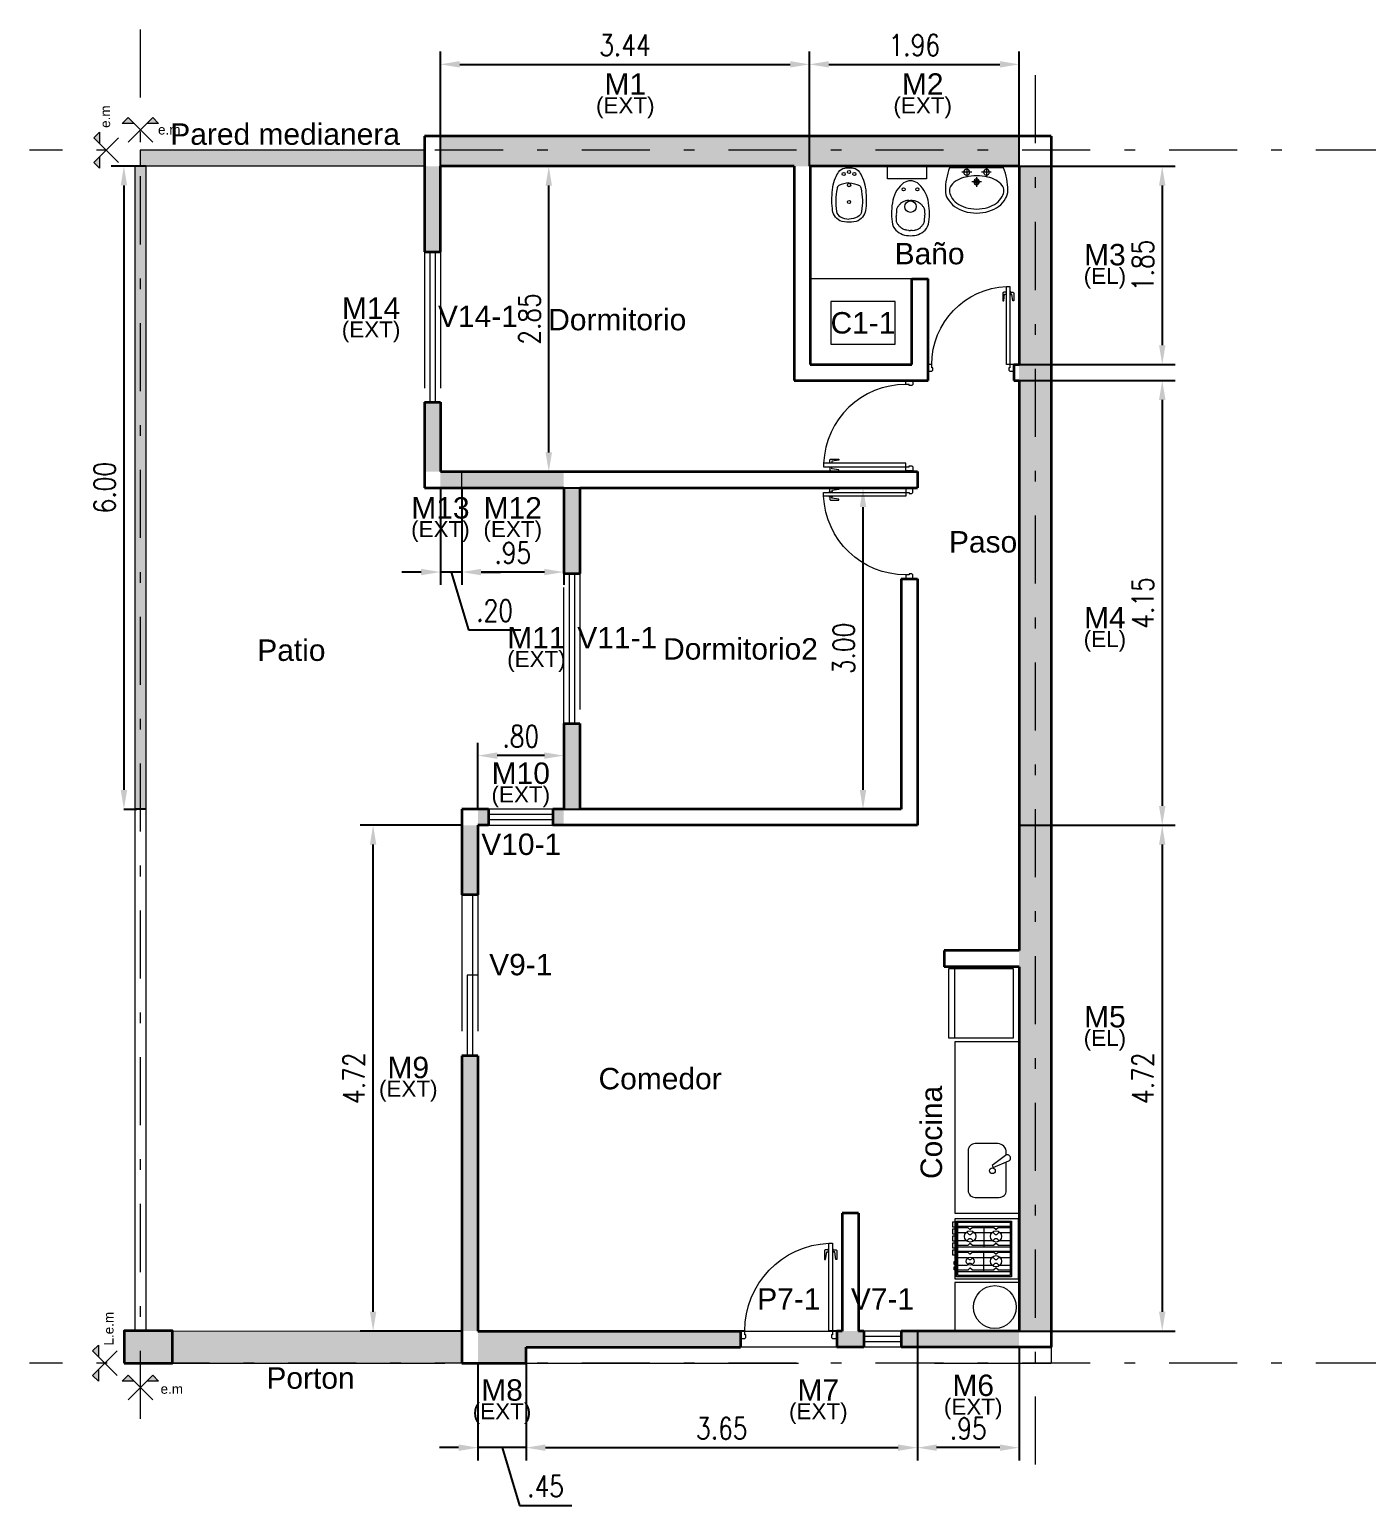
# Model space of a CAD drawing. Header units: millimetres. Extents: x 2761 to 3221, y 1635 to 1962.
# Drawn here: x 2890.66 to 2903.14, y 1858.45 to 1872.22 of the extents above; entities that cross this region are included whole.
import ezdxf
from ezdxf.enums import TextEntityAlignment as Align

# ---------------------------------------------------------------- set-up
doc = ezdxf.new("R2010")
doc.units = ezdxf.units.MM
for name, pattern in [('ACAD_ISO10W100', [18, 12, -3, 0, -3]), ('DASHDOT', [25.4, 12.7, -6.35, 0, -6.35]), ('DASHED', [19.05, 12.7, -6.35]), ('DASHED2', [9.525, 6.35, -3.175])]:
    doc.linetypes.add(name, pattern=pattern)
doc.layers.get('Defpoints').update_dxf_attribs({"lineweight": 5})
for name, color, linetype, lineweight in [('Aberturas', 239, 'Continuous', 18), ('Artefacctos', 249, 'Continuous', 20), ('Detalles', 3, 'Continuous', 15), ('Ejes', 3, 'DASHDOT', 13), ('Muros', 6, 'Continuous', 50), ('Muros de la envolvente térmica', 5, 'Continuous', 15), ('Proyecciones', 249, 'DASHED', 0), ('Textos', 3, 'Continuous', 9)]:
    doc.layers.add(name, color=color, linetype=linetype, lineweight=lineweight)
doc.layers.add('Espacios No Habitables', color=7, linetype='Continuous', lineweight=15, true_color=0xb4a7d6)
doc.layers.add('No View', color=70, linetype='Continuous', plot=False)
doc.styles.add('cotas', font='romans.shx', dxfattribs={"width": 0.8})
doc.styles.add('ROMANS', font='romans', dxfattribs={"width": 0.8})
doc.styles.get("Standard").update_dxf_attribs({"font": 'arial.ttf'})
doc.dimstyles.new('Esc 1-100', dxfattribs={"dimtxt": 0.2, "dimasz": 0.18, "dimexe": 0.12, "dimexo": 0, "dimgap": 0.08, "dimtad": 1, "dimzin": 4, "dimdsep": 46, "dimtxsty": 'cotas', "dimcen": 2.5, "dimclrd": 7, "dimclre": 7, "dimclrt": 256, "dimaunit": 1, "dimadec": 3, "dimazin": 0, "dimtfac": 1, "dimtmove": 1, "dimatfit": 3, "dimfxl": 0.12, "dimarcsym": 0})

# ---------------------------------------------------------------- blocks, each defined once
blk = doc.blocks.new('Bidet')
at = {"color": 0, "linetype": 'ByBlock'}
blk.add_lwpolyline([(0.097, 0.628, -0.262722), (0.176, 0.5, -0.061431), (0.171, 0.274, -0.073837), (0.143, 0.178, -0.02136), (0.11, 0.116, -0.217458), (0.046, 0.075, -0.067695), (0, 0.071, -0.067639), (-0.045, 0.075, -0.190009), (-0.109, 0.116, -0.02136), (-0.143, 0.178, -0.069685), (-0.171, 0.274, -0.061431), (-0.176, 0.5, -0.262722), (-0.097, 0.628, -0.09682), (0, 0.645, -0.096471), (0.097, 0.628)], format="xyb", close=True, dxfattribs=at)
for points in [[(-0.127, 0.29, -0.084724), (-0.132, 0.53, -0.252864), (-0.091, 0.589, -0.103412), (0, 0.612, -0.103412)], [(0.127, 0.29, 0.084724), (0.132, 0.53, 0.252864), (0.091, 0.589, 0.103412), (0.001, 0.612, 0.103412)], [(0, 0.231, -0.087783), (-0.109, 0.258, -0.148188), (-0.127, 0.29, -0.09678)], [(0.001, 0.231, 0.087783), (0.109, 0.258, 0.148188), (0.127, 0.29, 0.09678)]]:
    blk.add_lwpolyline(points, format="xyb", dxfattribs=at)
for centre, radius in [((0, 0.431), 0.0166), ((0, 0.253), 0.0171), ((-0.056, 0.137), 0.0166), ((0, 0.116), 0.0166), ((0.056, 0.137), 0.0166)]:
    blk.add_circle(centre, radius, dxfattribs=at)
blk = doc.blocks.new('Inodoro')
at = {"color": 0, "linetype": 'ByBlock'}
blk.add_lwpolyline([(0, 0.585, 0.193023), (-0.137, 0.535, 0.145572), (-0.172, 0.456, 0.077711), (-0.165, 0.255, 0.087544), (-0.125, 0.161, 0.055228), (-0.065, 0.091, 0.090627), (0, 0.072, 0.091051), (0.065, 0.091, 0.055228), (0.126, 0.161, 0.087544), (0.165, 0.255, 0.077711), (0.172, 0.456, 0.145572), (0.137, 0.535, 0.193023), (0, 0.585, 61.25604)], format="xyb", close=True, dxfattribs=at)
for points in [[(-0.015, 0.536), (-0.033, 0.535, 0.028747), (-0.061, 0.527, 0.052421), (-0.075, 0.521, 0.050041), (-0.092, 0.508, 0.040538), (-0.109, 0.49, 0.036304), (-0.125, 0.468, 0.08346), (-0.129, 0.457, 0.024812), (-0.13, 0.446, 0.009631), (-0.132, 0.42, 0.014344), (-0.133, 0.411, 0.009208), (-0.132, 0.396)], [(0.015, 0.536), (0.033, 0.535, -0.028747), (0.061, 0.527, -0.052421), (0.075, 0.521, -0.050041), (0.092, 0.508, -0.040538), (0.109, 0.49, -0.036304), (0.124, 0.468, -0.08346), (0.129, 0.457, -0.024812), (0.13, 0.446, -0.009631), (0.132, 0.42, -0.014344), (0.132, 0.411, -0.009208), (0.132, 0.396)], [(-0.015, 0.256), (-0.033, 0.258, -0.028747), (-0.061, 0.265, -0.052421), (-0.075, 0.272, -0.050041), (-0.092, 0.284, -0.040538), (-0.109, 0.303, -0.036304), (-0.125, 0.325, -0.08346), (-0.129, 0.336, -0.024812), (-0.13, 0.346, -0.009631), (-0.132, 0.373, -0.014344), (-0.133, 0.382, -0.009208), (-0.132, 0.396)], [(0.015, 0.256), (0.033, 0.258, 0.028747), (0.061, 0.265, 0.052421), (0.075, 0.272, 0.050041), (0.092, 0.284, 0.040538), (0.109, 0.303, 0.036304), (0.124, 0.325, 0.08346), (0.129, 0.336, 0.024812), (0.13, 0.346, 0.009631), (0.132, 0.373, 0.014344), (0.132, 0.382, 0.009208), (0.132, 0.396)]]:
    blk.add_lwpolyline(points, format="xyb", dxfattribs=at)
for points in [[(-0.015, 0.536), (0, 0.536)], [(0.015, 0.536), (0, 0.536)], [(-0.015, 0.256), (0, 0.256)], [(0.015, 0.256), (0, 0.256)]]:
    blk.add_lwpolyline(points, dxfattribs=at)
for centre, radius in [((0, 0.314), 0.0535), ((-0.064, 0.152), 0.0141), ((0.064, 0.152), 0.0141)]:
    blk.add_circle(centre, radius, dxfattribs=at)
at = {"color": 0, "linetype": 'ByBlock', "style": 'ROMANS', "flags": 1}
blk.add_attdef('NOMENCLATURA', text='', height=0.08, dxfattribs=at).set_placement((0.017, 0.438), align=Align.MIDDLE)
blk = doc.blocks.new('Lav1')
at = {"color": 0, "linetype": 'ByBlock'}
for p, q in [((-0.098, 0.005), (-0.098, -0.092)), ((0.098, 0.005), (0.098, -0.092)), ((-0.146, -0.044), (-0.049, -0.044)), ((-0.048, -0.14), (0.048, -0.14)), ((0, -0.092), (0, -0.189)), ((0.049, -0.044), (0.146, -0.044))]:
    blk.add_line(p, q, dxfattribs=at)
for points in [[(0.268, 0, -0.093113), (0.31, -0.225, -0.130379), (0.288, -0.307, -0.106492), (0.219, -0.384, -0.084146), (0.123, -0.432, -0.073141), (0, -0.45, -0.073141), (-0.123, -0.432, -0.084146), (-0.219, -0.384, -0.106492), (-0.288, -0.307, -0.130379), (-0.31, -0.225, -0.093113), (-0.268, 0)], [(-0.27, -0.225, -0.165741), (-0.253, -0.175, -0.105633), (-0.191, -0.122, -0.068595), (-0.109, -0.092, -0.054776), (0, -0.08, -0.054776), (0.109, -0.092, -0.068595), (0.191, -0.122, -0.105633), (0.253, -0.175, -0.165741), (0.27, -0.225, -0.130379), (0.253, -0.287, -0.106492), (0.196, -0.352, -0.084146), (0.111, -0.394, -0.073141), (0, -0.41, -0.073141), (-0.111, -0.394, -0.084146), (-0.196, -0.352, -0.106492), (-0.253, -0.287, -0.130379)]]:
    blk.add_lwpolyline(points, format="xyb", close=True, dxfattribs=at)
for centre, radius in [((-0.098, -0.044), 0.03), ((0, -0.14), 0.028), ((0, -0.14), 0.014), ((0.098, -0.044), 0.03)]:
    blk.add_circle(centre, radius, dxfattribs=at)
blk = doc.blocks.new('P82i')
at = {"color": 0, "linetype": 'ByBlock'}
for points in [[(0.036, 0.828), (0.011, 0.828, 0.414214), (0.001, 0.818), (0.001, 0.738), (0.011, 0.738), (0.021, 0.808), (0.036, 0.808)], [(0.081, 0.828), (0.106, 0.828, -0.414214), (0.116, 0.818), (0.116, 0.738), (0.106, 0.738), (0.096, 0.808), (0.081, 0.808)]]:
    blk.add_lwpolyline(points, format="xyb", dxfattribs=at)
for points in [[(0.041, 0.798), (0.036, 0.798), (0.036, 0.838), (0.041, 0.838)], [(0.076, 0.838), (0.081, 0.838), (0.081, 0.798), (0.076, 0.798)]]:
    blk.add_lwpolyline(points, dxfattribs=at)
for points in [[(0.076, 0.89), (0.041, 0.89), (0.041, 0.07), (0.076, 0.07)], [(0, 0.07), (0.041, 0.07), (0.041, 0.035), (0.051, 0.035), (0.051, 0.01), (0.041, 0), (0, 0)], [(0.9, 0), (0.861, 0), (0.851, 0.01), (0.851, 0.035), (0.861, 0.035), (0.861, 0.07), (0.9, 0.07)]]:
    blk.add_lwpolyline(points, close=True, dxfattribs=at)
blk.add_arc((0.041, 0.07), 0.82, 360, 87.5537, dxfattribs=at)
blk = doc.blocks.new('*D149')
at = {"layer": 'Defpoints', "color": 0, "transparency": 16777216}
for p in [(2897.934, 1871.899), (2894.49, 1870.949), (2897.934, 1870.949)]:
    blk.add_point(p, dxfattribs=at)
at = {"layer": 'No View', "color": 7, "lineweight": -2, "transparency": 16777216}
for p, q in [((2894.49, 1870.949), (2894.49, 1872.019)), ((2897.934, 1870.949), (2897.934, 1872.019)), ((2894.67, 1871.899), (2897.754, 1871.899))]:
    blk.add_line(p, q, dxfattribs=at)
at = {"layer": 'No View', "color": 7, "transparency": 16777216}
for points in [[(2894.67, 1871.929), (2894.67, 1871.869), (2894.49, 1871.899)], [(2897.754, 1871.929), (2897.754, 1871.869), (2897.934, 1871.899)]]:
    blk.add_solid(points, dxfattribs=at)
at = {"layer": 'No View', "transparency": 16777216, "insert": (2896.212, 1872.079), "char_height": 0.2, "attachment_point": 5, "style": 'cotas'}
blk.add_mtext('3.44', dxfattribs=at)
blk = doc.blocks.new('*D150')
at = {"layer": 'Defpoints', "color": 0, "transparency": 16777216}
for p in [(2899.89, 1871.899), (2897.934, 1870.948), (2899.89, 1870.948)]:
    blk.add_point(p, dxfattribs=at)
at = {"layer": 'No View', "color": 7, "lineweight": -2, "transparency": 16777216}
for p, q in [((2897.934, 1870.948), (2897.934, 1872.019)), ((2899.89, 1870.948), (2899.89, 1872.019)), ((2898.114, 1871.899), (2899.71, 1871.899))]:
    blk.add_line(p, q, dxfattribs=at)
at = {"layer": 'No View', "color": 7, "transparency": 16777216}
for points in [[(2898.114, 1871.929), (2898.114, 1871.869), (2897.934, 1871.899)], [(2899.71, 1871.929), (2899.71, 1871.869), (2899.89, 1871.899)]]:
    blk.add_solid(points, dxfattribs=at)
at = {"layer": 'No View', "transparency": 16777216, "insert": (2898.912, 1872.079), "char_height": 0.2, "attachment_point": 5, "style": 'cotas'}
blk.add_mtext('1.96', dxfattribs=at)
blk = doc.blocks.new('*D151')
at = {"layer": 'Defpoints', "color": 0, "transparency": 16777216}
for p in [(2899.89, 1870.948), (2899.89, 1869.098), (2901.225, 1869.098)]:
    blk.add_point(p, dxfattribs=at)
at = {"layer": 'No View', "color": 7, "lineweight": -2, "transparency": 16777216}
for p, q in [((2899.89, 1870.948), (2901.345, 1870.948)), ((2901.225, 1870.768), (2901.225, 1869.278)), ((2899.89, 1869.098), (2901.345, 1869.098))]:
    blk.add_line(p, q, dxfattribs=at)
at = {"layer": 'No View', "color": 7, "transparency": 16777216}
for points in [[(2901.195, 1870.768), (2901.255, 1870.768), (2901.225, 1870.948)], [(2901.195, 1869.278), (2901.255, 1869.278), (2901.225, 1869.098)]]:
    blk.add_solid(points, dxfattribs=at)
at = {"layer": 'No View', "transparency": 16777216, "insert": (2901.045, 1870.023), "char_height": 0.2, "attachment_point": 5, "rotation": 90, "style": 'cotas'}
blk.add_mtext('1.85', dxfattribs=at)
blk = doc.blocks.new('*D152')
at = {"layer": 'Defpoints', "color": 0, "transparency": 16777216}
for p in [(2899.89, 1868.948), (2899.89, 1864.798), (2901.225, 1864.798)]:
    blk.add_point(p, dxfattribs=at)
at = {"layer": 'No View', "color": 7, "lineweight": -2, "transparency": 16777216}
for p, q in [((2899.89, 1868.948), (2901.345, 1868.948)), ((2901.225, 1868.768), (2901.225, 1864.978)), ((2899.89, 1864.798), (2901.345, 1864.798))]:
    blk.add_line(p, q, dxfattribs=at)
at = {"layer": 'No View', "color": 7, "transparency": 16777216}
for points in [[(2901.195, 1868.768), (2901.255, 1868.768), (2901.225, 1868.948)], [(2901.195, 1864.978), (2901.255, 1864.978), (2901.225, 1864.798)]]:
    blk.add_solid(points, dxfattribs=at)
at = {"layer": 'No View', "transparency": 16777216, "insert": (2901.045, 1866.873), "char_height": 0.2, "attachment_point": 5, "rotation": 90, "style": 'cotas'}
blk.add_mtext('4.15', dxfattribs=at)
blk = doc.blocks.new('*D153')
at = {"layer": 'Defpoints', "color": 0, "transparency": 16777216}
for p in [(2899.89, 1864.798), (2899.89, 1860.078), (2901.225, 1860.078)]:
    blk.add_point(p, dxfattribs=at)
at = {"layer": 'No View', "color": 7, "lineweight": -2, "transparency": 16777216}
for p, q in [((2899.89, 1864.798), (2901.345, 1864.798)), ((2901.225, 1864.618), (2901.225, 1860.258)), ((2899.89, 1860.078), (2901.345, 1860.078))]:
    blk.add_line(p, q, dxfattribs=at)
at = {"layer": 'No View', "color": 7, "transparency": 16777216}
for points in [[(2901.195, 1864.618), (2901.255, 1864.618), (2901.225, 1864.798)], [(2901.195, 1860.258), (2901.255, 1860.258), (2901.225, 1860.078)]]:
    blk.add_solid(points, dxfattribs=at)
at = {"layer": 'No View', "transparency": 16777216, "insert": (2901.045, 1862.438), "char_height": 0.2, "attachment_point": 5, "rotation": 90, "style": 'cotas'}
blk.add_mtext('4.72', dxfattribs=at)
blk = doc.blocks.new('*D154')
at = {"layer": 'Defpoints', "color": 0, "transparency": 16777216}
for p in [(2898.94, 1859.928), (2899.89, 1859.928), (2898.94, 1858.99)]:
    blk.add_point(p, dxfattribs=at)
at = {"layer": 'No View', "color": 7, "lineweight": -2, "transparency": 16777216}
for p, q in [((2898.94, 1859.928), (2898.94, 1858.87)), ((2899.89, 1859.928), (2899.89, 1858.87)), ((2899.71, 1858.99), (2899.12, 1858.99))]:
    blk.add_line(p, q, dxfattribs=at)
at = {"layer": 'No View', "color": 7, "transparency": 16777216}
for points in [[(2899.12, 1859.02), (2899.12, 1858.96), (2898.94, 1858.99)], [(2899.71, 1859.02), (2899.71, 1858.96), (2899.89, 1858.99)]]:
    blk.add_solid(points, dxfattribs=at)
at = {"layer": 'No View', "transparency": 16777216, "insert": (2899.415, 1859.17), "char_height": 0.2, "attachment_point": 5, "style": 'cotas'}
blk.add_mtext('.95', dxfattribs=at)
blk = doc.blocks.new('*D155')
at = {"layer": 'Defpoints', "color": 0, "transparency": 16777216}
for p in [(2895.29, 1859.928), (2898.94, 1859.928), (2898.94, 1858.99)]:
    blk.add_point(p, dxfattribs=at)
at = {"layer": 'No View', "color": 7, "lineweight": -2, "transparency": 16777216}
for p, q in [((2895.29, 1859.928), (2895.29, 1858.87)), ((2898.94, 1859.928), (2898.94, 1858.87)), ((2895.47, 1858.99), (2898.76, 1858.99))]:
    blk.add_line(p, q, dxfattribs=at)
at = {"layer": 'No View', "color": 7, "transparency": 16777216}
for points in [[(2895.47, 1859.02), (2895.47, 1858.96), (2895.29, 1858.99)], [(2898.76, 1859.02), (2898.76, 1858.96), (2898.94, 1858.99)]]:
    blk.add_solid(points, dxfattribs=at)
at = {"layer": 'No View', "transparency": 16777216, "insert": (2897.115, 1859.17), "char_height": 0.2, "attachment_point": 5, "style": 'cotas'}
blk.add_mtext('3.65', dxfattribs=at)
blk = doc.blocks.new('*D156')
at = {"layer": 'Defpoints', "color": 0, "transparency": 16777216}
for p in [(2894.84, 1859.779), (2895.29, 1859.779), (2894.84, 1858.99)]:
    blk.add_point(p, dxfattribs=at)
at = {"layer": 'No View', "color": 7, "lineweight": -2, "transparency": 16777216}
for p, q in [((2894.84, 1859.779), (2894.84, 1858.87)), ((2895.29, 1859.779), (2895.29, 1858.87)), ((2894.66, 1858.99), (2894.48, 1858.99)), ((2895.29, 1858.99), (2894.84, 1858.99)), ((2895.29, 1858.99), (2894.84, 1858.99)), ((2895.065, 1858.99), (2895.227, 1858.45)), ((2895.47, 1858.99), (2895.65, 1858.99)), ((2895.227, 1858.45), (2895.715, 1858.45))]:
    blk.add_line(p, q, dxfattribs=at)
at = {"layer": 'No View', "color": 7, "transparency": 16777216}
for points in [[(2894.66, 1859.02), (2894.66, 1858.96), (2894.84, 1858.99)], [(2895.47, 1859.02), (2895.47, 1858.96), (2895.29, 1858.99)]]:
    blk.add_solid(points, dxfattribs=at)
at = {"layer": 'No View', "transparency": 16777216, "insert": (2895.471, 1858.63), "char_height": 0.2, "attachment_point": 5, "style": 'cotas'}
blk.add_mtext('.45', dxfattribs=at)
blk = doc.blocks.new('*D157')
at = {"layer": 'Defpoints', "color": 0, "transparency": 16777216}
for p in [(2893.862, 1864.798), (2894.69, 1864.798), (2894.69, 1860.078)]:
    blk.add_point(p, dxfattribs=at)
at = {"layer": 'No View', "color": 7, "lineweight": -2, "transparency": 16777216}
for p, q in [((2894.69, 1864.798), (2893.742, 1864.798)), ((2893.862, 1860.258), (2893.862, 1864.618)), ((2894.69, 1860.078), (2893.742, 1860.078))]:
    blk.add_line(p, q, dxfattribs=at)
at = {"layer": 'No View', "color": 7, "transparency": 16777216}
for points in [[(2893.832, 1864.618), (2893.892, 1864.618), (2893.862, 1864.798)], [(2893.832, 1860.258), (2893.892, 1860.258), (2893.862, 1860.078)]]:
    blk.add_solid(points, dxfattribs=at)
at = {"layer": 'No View', "transparency": 16777216, "insert": (2893.682, 1862.438), "char_height": 0.2, "attachment_point": 5, "rotation": 90, "style": 'cotas'}
blk.add_mtext('4.72', dxfattribs=at)
blk = doc.blocks.new('*D158')
at = {"layer": 'Defpoints', "color": 0, "transparency": 16777216}
for p in [(2894.84, 1865.448), (2894.84, 1864.948), (2895.64, 1864.948)]:
    blk.add_point(p, dxfattribs=at)
at = {"layer": 'No View', "color": 7, "lineweight": -2, "transparency": 16777216}
for p, q in [((2894.84, 1864.948), (2894.84, 1865.568)), ((2895.64, 1864.948), (2895.64, 1865.568)), ((2895.46, 1865.448), (2895.02, 1865.448))]:
    blk.add_line(p, q, dxfattribs=at)
at = {"layer": 'No View', "color": 7, "transparency": 16777216}
for points in [[(2895.02, 1865.478), (2895.02, 1865.418), (2894.84, 1865.448)], [(2895.46, 1865.478), (2895.46, 1865.418), (2895.64, 1865.448)]]:
    blk.add_solid(points, dxfattribs=at)
at = {"layer": 'No View', "transparency": 16777216, "insert": (2895.24, 1865.628), "char_height": 0.2, "attachment_point": 5, "style": 'cotas'}
blk.add_mtext('.80', dxfattribs=at)
blk = doc.blocks.new('*D159')
at = {"layer": 'Defpoints', "color": 0, "transparency": 16777216}
for p in [(2895.64, 1867.948), (2898.433, 1867.948), (2895.64, 1864.948)]:
    blk.add_point(p, dxfattribs=at)
at = {"layer": 'No View', "color": 7, "lineweight": -2, "transparency": 16777216}
for p, q in [((2895.64, 1867.948), (2898.553, 1867.948)), ((2898.433, 1865.128), (2898.433, 1867.768)), ((2895.64, 1864.948), (2898.553, 1864.948))]:
    blk.add_line(p, q, dxfattribs=at)
at = {"layer": 'No View', "color": 7, "transparency": 16777216}
for points in [[(2898.403, 1867.768), (2898.463, 1867.768), (2898.433, 1867.948)], [(2898.403, 1865.128), (2898.463, 1865.128), (2898.433, 1864.948)]]:
    blk.add_solid(points, dxfattribs=at)
at = {"layer": 'No View', "transparency": 16777216, "insert": (2898.253, 1866.448), "char_height": 0.2, "attachment_point": 5, "rotation": 90, "style": 'cotas'}
blk.add_mtext('3.00', dxfattribs=at)
blk = doc.blocks.new('*D160')
at = {"layer": 'Defpoints', "color": 0, "transparency": 16777216}
for p in [(2894.69, 1867.948), (2895.64, 1867.948), (2894.69, 1867.161)]:
    blk.add_point(p, dxfattribs=at)
at = {"layer": 'No View', "color": 7, "lineweight": -2, "transparency": 16777216}
for p, q in [((2894.69, 1867.948), (2894.69, 1867.041)), ((2895.64, 1867.948), (2895.64, 1867.041)), ((2895.46, 1867.161), (2894.87, 1867.161))]:
    blk.add_line(p, q, dxfattribs=at)
at = {"layer": 'No View', "color": 7, "transparency": 16777216}
for points in [[(2894.87, 1867.191), (2894.87, 1867.131), (2894.69, 1867.161)], [(2895.46, 1867.191), (2895.46, 1867.131), (2895.64, 1867.161)]]:
    blk.add_solid(points, dxfattribs=at)
at = {"layer": 'No View', "transparency": 16777216, "insert": (2895.165, 1867.341), "char_height": 0.2, "attachment_point": 5, "style": 'cotas'}
blk.add_mtext('.95', dxfattribs=at)
blk = doc.blocks.new('*D161')
at = {"layer": 'Defpoints', "color": 0, "transparency": 16777216}
for p in [(2894.49, 1867.948), (2894.69, 1867.948), (2894.49, 1867.161)]:
    blk.add_point(p, dxfattribs=at)
at = {"layer": 'No View', "color": 7, "lineweight": -2, "transparency": 16777216}
for p, q in [((2894.49, 1867.948), (2894.49, 1867.041)), ((2894.69, 1867.948), (2894.69, 1867.041)), ((2894.31, 1867.161), (2894.13, 1867.161)), ((2894.69, 1867.161), (2894.49, 1867.161)), ((2894.69, 1867.161), (2894.49, 1867.161)), ((2894.59, 1867.161), (2894.752, 1866.621)), ((2894.87, 1867.161), (2895.05, 1867.161)), ((2894.752, 1866.621), (2895.24, 1866.621))]:
    blk.add_line(p, q, dxfattribs=at)
at = {"layer": 'No View', "color": 7, "transparency": 16777216}
for points in [[(2894.31, 1867.191), (2894.31, 1867.131), (2894.49, 1867.161)], [(2894.87, 1867.191), (2894.87, 1867.131), (2894.69, 1867.161)]]:
    blk.add_solid(points, dxfattribs=at)
at = {"layer": 'No View', "transparency": 16777216, "insert": (2894.996, 1866.801), "char_height": 0.2, "attachment_point": 5, "style": 'cotas'}
blk.add_mtext('.20', dxfattribs=at)
blk = doc.blocks.new('*D162')
at = {"layer": 'Defpoints', "color": 0, "transparency": 16777216}
for p in [(2894.49, 1870.948), (2895.501, 1870.948), (2894.49, 1868.098)]:
    blk.add_point(p, dxfattribs=at)
at = {"layer": 'No View', "color": 7, "lineweight": -2, "transparency": 16777216}
for p, q in [((2894.49, 1870.948), (2895.621, 1870.948)), ((2895.501, 1868.278), (2895.501, 1870.768)), ((2894.49, 1868.098), (2895.621, 1868.098))]:
    blk.add_line(p, q, dxfattribs=at)
at = {"layer": 'No View', "color": 7, "transparency": 16777216}
for points in [[(2895.471, 1870.768), (2895.531, 1870.768), (2895.501, 1870.948)], [(2895.471, 1868.278), (2895.531, 1868.278), (2895.501, 1868.098)]]:
    blk.add_solid(points, dxfattribs=at)
at = {"layer": 'No View', "transparency": 16777216, "insert": (2895.321, 1869.523), "char_height": 0.2, "attachment_point": 5, "rotation": 90, "style": 'cotas'}
blk.add_mtext('2.85', dxfattribs=at)
blk = doc.blocks.new('*D182')
at = {"layer": 'Defpoints', "color": 0, "transparency": 16777216}
for p in [(2891.64, 1870.949), (2891.537, 1864.948), (2891.537, 1864.948)]:
    blk.add_point(p, dxfattribs=at)
at = {"layer": 'No View', "color": 7, "lineweight": -2, "transparency": 16777216}
for p, q in [((2891.64, 1870.949), (2891.417, 1870.949)), ((2891.537, 1870.769), (2891.537, 1865.128)), ((2891.537, 1864.948), (2891.657, 1864.948))]:
    blk.add_line(p, q, dxfattribs=at)
at = {"layer": 'No View', "color": 7, "transparency": 16777216}
for points in [[(2891.507, 1870.769), (2891.567, 1870.769), (2891.537, 1870.949)], [(2891.507, 1865.128), (2891.567, 1865.128), (2891.537, 1864.948)]]:
    blk.add_solid(points, dxfattribs=at)
at = {"layer": 'No View', "transparency": 16777216, "insert": (2891.357, 1867.949), "char_height": 0.2, "attachment_point": 5, "rotation": 90, "style": 'cotas'}
blk.add_mtext('6.00', dxfattribs=at)

msp = doc.modelspace()

# ---------------------------------------------------------------- hatches: boundary and pattern name
at = {"layer": 'Espacios No Habitables', "transparency": 33554559}
h = msp.add_hatch(color=256, dxfattribs=at)
h.dxf.hatch_style = 1
h.paths.add_polyline_path([(2891.74, 1870.949), (2891.64, 1870.949), (2891.64, 1864.948), (2891.74, 1864.948)])
h.paths.add_polyline_path([(2894.69, 1860.078), (2891.991, 1860.079), (2891.99, 1860.079), (2891.99, 1859.78), (2894.69, 1859.779)])
h.paths.add_polyline_path([(2894.34, 1871.099), (2891.69, 1871.099), (2891.69, 1870.949), (2894.34, 1870.949)])
h.paths.add_polyline_path([(2891.99, 1860.079), (2891.69, 1860.079), (2891.69, 1859.779), (2891.99, 1859.779)])
h.paths.add_polyline_path([(2891.69, 1860.079), (2891.54, 1860.079), (2891.54, 1859.779), (2891.69, 1859.779)])
at = {"layer": 'Muros de la envolvente térmica', "lineweight": 20}
h = msp.add_hatch(color=256, dxfattribs=at)
h.dxf.hatch_style = 1
h.paths.add_polyline_path([(2894.49, 1870.948), (2894.34, 1870.949), (2894.34, 1870.148), (2894.49, 1870.148)])
h.paths.add_polyline_path([(2899.89, 1871.228), (2894.49, 1871.228), (2894.49, 1870.948), (2897.79, 1870.948), (2897.94, 1870.948), (2899.89, 1870.948)])
h.paths.add_polyline_path([(2900.19, 1870.948), (2899.89, 1870.948), (2899.89, 1869.098), (2899.89, 1868.948), (2899.89, 1863.628), (2899.89, 1863.478), (2899.89, 1860.078), (2900.19, 1860.078)])
h.paths.add_polyline_path([(2899.89, 1860.078), (2898.79, 1860.078), (2898.79, 1859.928), (2899.89, 1859.928)])
h.paths.add_polyline_path([(2898.44, 1860.078), (2898.39, 1860.078), (2898.24, 1860.078), (2898.19, 1860.078), (2898.19, 1859.928), (2898.44, 1859.928)])
h.paths.add_polyline_path([(2897.291, 1860.078), (2894.84, 1860.078), (2894.84, 1859.779), (2895.29, 1859.779), (2895.29, 1859.928), (2897.291, 1859.928)])
h.paths.add_polyline_path([(2894.84, 1862.648), (2894.69, 1862.648), (2894.69, 1860.078), (2894.84, 1860.078)])
h.paths.add_polyline_path([(2894.84, 1864.798), (2894.69, 1864.798), (2894.69, 1864.148), (2894.84, 1864.148)])
h.paths.add_polyline_path([(2894.94, 1864.948), (2894.84, 1864.948), (2894.84, 1864.798), (2894.94, 1864.798)])
h.paths.add_polyline_path([(2895.64, 1864.948), (2895.54, 1864.948), (2895.54, 1864.798), (2895.64, 1864.798)])
h.paths.add_polyline_path([(2895.79, 1865.748), (2895.64, 1865.748), (2895.64, 1864.948), (2895.79, 1864.948)])
h.paths.add_polyline_path([(2895.79, 1867.948), (2895.64, 1867.948), (2895.64, 1867.148), (2895.79, 1867.148)])
h.paths.add_polyline_path([(2895.64, 1868.098), (2894.49, 1868.098), (2894.49, 1867.948), (2895.64, 1867.948)])
h.paths.add_polyline_path([(2894.49, 1868.748), (2894.34, 1868.748), (2894.34, 1868.098), (2894.49, 1868.098)])
at = {"layer": 'Textos', "true_color": 0xc7c8ca}
h = msp.add_hatch(color=9, dxfattribs=at)
h.paths.add_polyline_path([(2891.575, 1871.404), (2891.521, 1871.348), (2891.63, 1871.348)])
h.paths.add_polyline_path([(2891.806, 1871.404), (2891.751, 1871.348), (2891.859, 1871.348)])
h = msp.add_hatch(color=9, dxfattribs=at)
h.paths.add_polyline_path([(2891.255, 1870.984), (2891.31, 1870.93), (2891.31, 1871.039)])
h.paths.add_polyline_path([(2891.255, 1871.214), (2891.31, 1871.159), (2891.31, 1871.267)])
h = msp.add_hatch(color=9, dxfattribs=at)
h.paths.add_polyline_path([(2891.243, 1859.664), (2891.299, 1859.61), (2891.299, 1859.719)])
h.paths.add_polyline_path([(2891.243, 1859.894), (2891.299, 1859.839), (2891.299, 1859.947)])
h = msp.add_hatch(color=9, dxfattribs=at)
h.paths.add_polyline_path([(2891.575, 1859.666), (2891.521, 1859.611), (2891.63, 1859.611)])
h.paths.add_polyline_path([(2891.806, 1859.666), (2891.751, 1859.611), (2891.859, 1859.611)])

# ---------------------------------------------------------------- linework, layer by layer
at = {"layer": 'Aberturas', "color": 9, "true_color": 0xc7c8ca}
for p, q in [((2894.39, 1870.148), (2894.39, 1868.748)), ((2894.44, 1870.148), (2894.44, 1868.748)), ((2895.69, 1867.148), (2895.69, 1865.748)), ((2895.74, 1867.148), (2895.74, 1865.748)), ((2895.54, 1864.898), (2894.94, 1864.898)), ((2895.54, 1864.848), (2894.94, 1864.848)), ((2894.79, 1864.148), (2894.79, 1862.648)), ((2894.84, 1864.148), (2894.84, 1863.398)), ((2894.74, 1863.398), (2894.74, 1862.648)), ((2894.84, 1863.398), (2894.74, 1863.398)), ((2898.79, 1860.028), (2898.44, 1860.028)), ((2898.79, 1859.978), (2898.44, 1859.978))]:
    msp.add_line(p, q, dxfattribs=at)
at = {"layer": 'Artefacctos', "color": 9, "lineweight": 20, "true_color": 0xc7c8ca}
for p, q in [((2898.89, 1869.898), (2897.94, 1869.898)), ((2899.29, 1862.812), (2899.29, 1863.462)), ((2899.29, 1862.778), (2899.29, 1861.177)), ((2899.89, 1862.778), (2899.29, 1862.778)), ((2899.29, 1861.177), (2899.89, 1861.177)), ((2899.317, 1861.056), (2899.805, 1861.056)), ((2899.561, 1861.056), (2899.561, 1860.865)), ((2899.317, 1860.865), (2899.805, 1860.865)), ((2899.317, 1860.825), (2899.805, 1860.825)), ((2899.561, 1860.634), (2899.561, 1860.825)), ((2899.89, 1860.532), (2899.29, 1860.532)), ((2899.29, 1860.532), (2899.29, 1860.078)), ((2899.317, 1860.634), (2899.805, 1860.634))]:
    msp.add_line(p, q, dxfattribs=at)
for points in [[(2898.66, 1870.948), (2899.027, 1870.948), (2899.027, 1870.832), (2898.66, 1870.832)], [(2899.235, 1863.462), (2899.835, 1863.462), (2899.835, 1862.812), (2899.235, 1862.812)], [(2899.291, 1860.565), (2899.883, 1860.565), (2899.883, 1861.125), (2899.291, 1861.125)], [(2899.305, 1860.585), (2899.305, 1861.105), (2899.818, 1861.105), (2899.818, 1860.585)], [(2899.317, 1860.597), (2899.317, 1861.093), (2899.805, 1861.093), (2899.805, 1860.597)]]:
    msp.add_lwpolyline(points, close=True, dxfattribs=at)
for points in [[(2899.77, 1861.721), (2899.77, 1861.745, 0.414412), (2899.69, 1861.827), (2899.479, 1861.827, 0.414214), (2899.414, 1861.762), (2899.414, 1861.389, 0.414214), (2899.479, 1861.325), (2899.705, 1861.325, 0.414214), (2899.77, 1861.389), (2899.77, 1861.656)], [(2899.805, 1861.043), (2899.694, 1861.043, 0.199), (2899.693, 1861.042), (2899.676, 1861.025, -0.414411), (2899.672, 1861.025), (2899.655, 1861.042, 0.199), (2899.654, 1861.043), (2899.453, 1861.043, 0.199), (2899.451, 1861.042), (2899.434, 1861.025, -0.414411), (2899.431, 1861.025), (2899.414, 1861.042, 0.199), (2899.412, 1861.043), (2899.317, 1861.043)], [(2899.805, 1860.878), (2899.694, 1860.878, -0.199), (2899.693, 1860.879), (2899.676, 1860.896, 0.414411), (2899.672, 1860.896), (2899.655, 1860.879, -0.199), (2899.654, 1860.878), (2899.453, 1860.878, -0.199), (2899.451, 1860.879), (2899.434, 1860.896, 0.414411), (2899.431, 1860.896), (2899.414, 1860.879, -0.199), (2899.412, 1860.878), (2899.317, 1860.878)], [(2899.805, 1860.812), (2899.694, 1860.812, 0.199), (2899.693, 1860.811), (2899.676, 1860.795, -0.414411), (2899.672, 1860.795), (2899.655, 1860.811, 0.199), (2899.654, 1860.812), (2899.453, 1860.812, 0.199), (2899.451, 1860.811), (2899.434, 1860.795, -0.414411), (2899.431, 1860.795), (2899.414, 1860.811, 0.199), (2899.412, 1860.812), (2899.317, 1860.812)], [(2899.805, 1860.647), (2899.694, 1860.647, -0.199), (2899.693, 1860.648), (2899.676, 1860.665, 0.414411), (2899.672, 1860.665), (2899.655, 1860.648, -0.199), (2899.654, 1860.647), (2899.453, 1860.647, -0.199), (2899.451, 1860.648), (2899.434, 1860.665, 0.414411), (2899.431, 1860.665), (2899.414, 1860.648, -0.199), (2899.412, 1860.647), (2899.317, 1860.647)]]:
    msp.add_lwpolyline(points, format="xyb", dxfattribs=at)
msp.add_lwpolyline([(2899.647, 1861.603), (2899.794, 1861.666, 1.03918), (2899.764, 1861.718), (2899.637, 1861.622)], format="xyb", close=True, dxfattribs=at)
for points in [[(2899.291, 1861.047), (2899.272, 1861.047), (2899.272, 1861.097), (2899.291, 1861.097)], [(2899.291, 1860.982), (2899.272, 1860.982), (2899.272, 1861.032), (2899.291, 1861.032)], [(2899.291, 1860.916), (2899.272, 1860.916), (2899.272, 1860.966), (2899.291, 1860.966)], [(2899.317, 1860.997), (2899.406, 1860.997), (2899.425, 1860.978), (2899.44, 1860.978), (2899.459, 1860.997), (2899.648, 1860.997), (2899.667, 1860.978), (2899.681, 1860.978), (2899.7, 1860.997), (2899.805, 1860.997)], [(2899.317, 1860.924), (2899.406, 1860.924), (2899.425, 1860.943), (2899.44, 1860.943), (2899.459, 1860.924), (2899.648, 1860.924), (2899.667, 1860.943), (2899.681, 1860.943), (2899.7, 1860.924), (2899.805, 1860.924)], [(2899.291, 1860.851), (2899.272, 1860.851), (2899.272, 1860.901), (2899.291, 1860.901)], [(2899.291, 1860.786), (2899.272, 1860.786), (2899.272, 1860.836), (2899.291, 1860.836)], [(2899.291, 1860.7), (2899.284, 1860.7), (2899.284, 1860.727), (2899.291, 1860.727)], [(2899.291, 1860.65), (2899.284, 1860.65), (2899.284, 1860.676), (2899.291, 1860.676)], [(2899.317, 1860.766), (2899.406, 1860.766), (2899.425, 1860.747), (2899.44, 1860.747), (2899.459, 1860.766), (2899.648, 1860.766), (2899.667, 1860.747), (2899.681, 1860.747), (2899.7, 1860.766), (2899.805, 1860.766)], [(2899.317, 1860.693), (2899.406, 1860.693), (2899.425, 1860.712), (2899.44, 1860.712), (2899.459, 1860.693), (2899.648, 1860.693), (2899.667, 1860.712), (2899.681, 1860.712), (2899.7, 1860.693), (2899.805, 1860.693)]]:
    msp.add_lwpolyline(points, dxfattribs=at)
for centre, radius in [((2899.64, 1861.574), 0.027), ((2899.433, 1860.961), 0.0525), ((2899.674, 1860.961), 0.0525), ((2899.433, 1860.73), 0.0367), ((2899.674, 1860.73), 0.0525), ((2899.663, 1860.302), 0.2)]:
    msp.add_circle(centre, radius, dxfattribs=at)
at = {"layer": 'Detalles', "color": 9, "lineweight": 20, "true_color": 0xc7c8ca}
for p, q in [((2891.64, 1870.949), (2891.64, 1860.079)), ((2891.74, 1870.949), (2891.74, 1860.079))]:
    msp.add_line(p, q, dxfattribs=at)
at = {"layer": 'Ejes', "color": 9, "ltscale": 0.05, "true_color": 0xc7c8ca}
for p, q in [((2891.69, 1872.224), (2891.69, 1859.015)), ((2900.04, 1871.798), (2900.04, 1858.701)), ((2915.624, 1871.099), (2890.656, 1871.099)), ((2915.624, 1859.779), (2890.656, 1859.779))]:
    msp.add_line(p, q, dxfattribs=at)
at = {"layer": 'Ejes', "color": 18, "linetype": 'DASHED', "ltscale": 0.05, "true_color": 0x000000}
for p, q in [((2899.89, 1869.098), (2900.19, 1869.098)), ((2894.69, 1867.948), (2894.69, 1868.098)), ((2899.89, 1864.798), (2900.19, 1864.798))]:
    msp.add_line(p, q, dxfattribs=at)
at = {"layer": 'Muros', "color": 9, "lineweight": 35, "true_color": 0xc7c8ca}
for p, q in [((2900.19, 1871.228), (2894.34, 1871.228)), ((2894.34, 1871.228), (2894.34, 1870.148)), ((2900.19, 1871.228), (2900.19, 1859.928)), ((2897.79, 1870.948), (2894.49, 1870.948)), ((2894.49, 1870.148), (2894.49, 1870.948)), ((2897.79, 1870.948), (2897.79, 1868.948)), ((2899.89, 1870.948), (2897.94, 1870.948)), ((2897.94, 1870.948), (2897.94, 1869.098)), ((2899.89, 1870.948), (2899.89, 1869.098)), ((2894.34, 1870.148), (2894.49, 1870.148)), ((2898.89, 1869.098), (2898.89, 1869.898)), ((2898.89, 1869.898), (2899.04, 1869.898)), ((2899.04, 1868.948), (2899.04, 1869.898)), ((2897.94, 1869.098), (2898.89, 1869.098)), ((2899.84, 1869.098), (2899.84, 1868.948)), ((2899.84, 1869.098), (2899.89, 1869.098)), ((2897.79, 1868.948), (2899.04, 1868.948)), ((2899.84, 1868.948), (2899.89, 1868.948)), ((2899.89, 1868.948), (2899.89, 1863.628)), ((2894.34, 1868.748), (2894.34, 1867.948)), ((2894.34, 1868.748), (2894.49, 1868.748)), ((2894.49, 1868.748), (2894.49, 1868.098)), ((2894.49, 1868.098), (2898.94, 1868.098)), ((2898.94, 1868.098), (2898.94, 1867.948)), ((2894.34, 1867.948), (2895.64, 1867.948)), ((2895.64, 1867.948), (2895.64, 1867.148)), ((2895.79, 1867.948), (2895.79, 1867.148)), ((2895.79, 1867.948), (2898.94, 1867.948)), ((2895.64, 1867.148), (2895.79, 1867.148)), ((2898.79, 1867.098), (2898.79, 1864.948)), ((2898.79, 1867.098), (2898.94, 1867.098)), ((2898.94, 1867.098), (2898.94, 1864.798)), ((2895.64, 1865.748), (2895.64, 1864.948)), ((2895.64, 1865.748), (2895.79, 1865.748)), ((2895.79, 1865.748), (2895.79, 1864.948)), ((2894.69, 1864.948), (2894.69, 1864.148)), ((2894.94, 1864.948), (2894.69, 1864.948)), ((2894.94, 1864.948), (2894.94, 1864.798)), ((2895.64, 1864.948), (2895.54, 1864.948)), ((2895.54, 1864.948), (2895.54, 1864.798)), ((2898.79, 1864.948), (2895.79, 1864.948)), ((2894.84, 1864.798), (2894.84, 1864.148)), ((2894.94, 1864.798), (2894.84, 1864.798)), ((2898.94, 1864.798), (2895.54, 1864.798)), ((2894.84, 1864.148), (2894.69, 1864.148)), ((2899.19, 1863.628), (2899.19, 1863.478)), ((2899.89, 1863.628), (2899.19, 1863.628)), ((2899.192, 1863.478), (2899.19, 1863.478)), ((2899.89, 1863.478), (2899.192, 1863.478)), ((2899.89, 1863.478), (2899.89, 1860.078)), ((2894.69, 1862.648), (2894.69, 1859.779)), ((2894.84, 1862.648), (2894.69, 1862.648)), ((2894.84, 1862.648), (2894.69, 1862.648)), ((2894.84, 1862.648), (2894.84, 1860.078)), ((2898.24, 1861.177), (2898.24, 1860.078)), ((2898.39, 1861.177), (2898.24, 1861.177)), ((2898.39, 1861.177), (2898.39, 1860.078)), ((2894.84, 1860.078), (2897.291, 1860.078)), ((2897.291, 1860.078), (2897.291, 1859.928)), ((2898.24, 1860.078), (2898.19, 1860.078)), ((2898.19, 1860.078), (2898.19, 1859.928)), ((2898.44, 1860.078), (2898.39, 1860.078)), ((2898.44, 1860.078), (2898.44, 1859.928)), ((2899.89, 1860.078), (2898.79, 1860.078)), ((2898.79, 1860.078), (2898.79, 1859.928)), ((2895.29, 1859.928), (2897.291, 1859.928)), ((2898.44, 1859.928), (2898.19, 1859.928)), ((2900.19, 1859.928), (2898.79, 1859.928))]:
    msp.add_line(p, q, dxfattribs=at)
at = {"layer": 'Muros', "color": 9, "lineweight": 20, "true_color": 0xc7c8ca}
for p, q in [((2894.34, 1871.099), (2891.69, 1871.099)), ((2891.69, 1871.099), (2891.69, 1870.949)), ((2894.34, 1870.949), (2891.69, 1870.949))]:
    msp.add_line(p, q, dxfattribs=at)
at = {"layer": 'Muros', "color": 9, "lineweight": 35, "true_color": 0xc7c8ca}
for points in [[(2891.54, 1859.779), (2891.99, 1859.779), (2891.99, 1860.079), (2891.54, 1860.079), (2891.54, 1859.779)], [(2894.69, 1859.779), (2895.29, 1859.779), (2895.29, 1859.928)]]:
    msp.add_lwpolyline(points, dxfattribs=at)
at = {"layer": 'Muros de la envolvente térmica', "linetype": 'DASHED2', "lineweight": 20, "ltscale": 0.2}
for p, q in [((2894.34, 1870.148), (2894.34, 1868.748)), ((2894.49, 1870.148), (2894.49, 1868.748)), ((2895.64, 1865.748), (2895.64, 1867.148)), ((2895.79, 1867.148), (2895.79, 1865.748)), ((2895.54, 1864.948), (2894.94, 1864.948)), ((2894.94, 1864.798), (2895.54, 1864.798)), ((2894.69, 1864.148), (2894.69, 1862.648)), ((2894.84, 1864.148), (2894.84, 1862.648)), ((2897.291, 1860.078), (2898.19, 1860.078)), ((2898.79, 1860.078), (2898.44, 1860.078)), ((2898.19, 1859.928), (2897.291, 1859.928)), ((2898.79, 1859.928), (2898.44, 1859.928))]:
    msp.add_line(p, q, dxfattribs=at)
at = {"layer": 'No View'}
for p, q in [((2891.74, 1870.949), (2891.64, 1870.949)), ((2891.74, 1864.948), (2891.64, 1864.948)), ((2898.94, 1860.078), (2898.94, 1859.928))]:
    msp.add_line(p, q, dxfattribs=at)
at = {"layer": 'Proyecciones', "color": 9, "ltscale": 0.2, "true_color": 0xc7c8ca}
for p, q in [((2891.991, 1860.079), (2894.69, 1860.078)), ((2900.19, 1859.928), (2900.19, 1859.779)), ((2891.99, 1859.78), (2894.69, 1859.779)), ((2895.29, 1859.779), (2900.19, 1859.779))]:
    msp.add_line(p, q, dxfattribs=at)
msp.add_lwpolyline([(2898.133, 1869.287), (2898.733, 1869.287), (2898.733, 1869.687), (2898.133, 1869.687)], close=True, dxfattribs=at)
at = {"layer": 'Textos', "color": 9, "true_color": 0xc7c8ca}
for p, q in [((2891.575, 1871.404), (2891.521, 1871.348)), ((2891.575, 1871.404), (2891.806, 1871.173)), ((2891.575, 1871.173), (2891.806, 1871.404)), ((2891.806, 1871.404), (2891.859, 1871.348)), ((2891.255, 1871.214), (2891.31, 1871.267)), ((2891.31, 1871.267), (2891.31, 1871.159)), ((2891.63, 1871.348), (2891.521, 1871.348)), ((2891.859, 1871.348), (2891.751, 1871.348)), ((2891.255, 1870.984), (2891.486, 1871.214)), ((2891.486, 1870.984), (2891.255, 1871.214)), ((2891.31, 1871.039), (2891.31, 1870.93)), ((2891.255, 1870.984), (2891.31, 1870.93)), ((2891.243, 1859.664), (2891.474, 1859.894)), ((2891.474, 1859.664), (2891.243, 1859.894)), ((2891.299, 1859.719), (2891.299, 1859.61)), ((2891.243, 1859.664), (2891.299, 1859.61)), ((2891.575, 1859.666), (2891.521, 1859.611)), ((2891.63, 1859.611), (2891.521, 1859.611)), ((2891.575, 1859.666), (2891.806, 1859.435)), ((2891.575, 1859.435), (2891.806, 1859.666)), ((2891.859, 1859.611), (2891.751, 1859.611)), ((2891.806, 1859.666), (2891.859, 1859.611))]:
    msp.add_line(p, q, dxfattribs=at)
at = {"layer": 'Textos', "color": 9, "linetype": 'ACAD_ISO10W100', "lineweight": 18, "true_color": 0xc7c8ca}
for p, q in [((2891.243, 1859.894), (2891.299, 1859.947)), ((2891.299, 1859.947), (2891.299, 1859.839))]:
    msp.add_line(p, q, dxfattribs=at)

# ---------------------------------------------------------------- block references
at = {"layer": 'Aberturas', "color": 9, "true_color": 0xc7c8ca}
for p, xscale, yscale, zscale in [((2899.84, 1869.036), -0.8888888888883331, 0.8888888888883331, 0.8888888888883331), ((2898.19, 1860.009), -0.9995740560282804, 0.9995740560282804, 0.9995740560282804)]:
    msp.add_blockref('P82i', p, dxfattribs=dict(at, xscale=xscale, yscale=yscale, zscale=zscale))
at = {"layer": 'Aberturas', "color": 9, "true_color": 0xc7c8ca, "yscale": 0.9359023321545754, "zscale": 0.9359023321545754}
for p, xscale, rotation in [((2898.898, 1868.106), 0.9359023321545754, 90.00000000000004), ((2898.898, 1867.941), -0.9359023321545754, 90)]:
    msp.add_blockref('P82i', p, dxfattribs=dict(at, xscale=xscale, rotation=rotation))
at = {"layer": 'Artefacctos', "color": 9, "lineweight": 20, "true_color": 0xc7c8ca, "xscale": 0.8868272600857379, "yscale": 0.8868272600857379, "zscale": 0.8868272600857379, "rotation": 180}
msp.add_blockref('Bidet', (2898.303, 1870.997), dxfattribs=at)
at = {"layer": 'Artefacctos', "color": 9, "lineweight": 20, "true_color": 0xc7c8ca, "xscale": -0.9392621563977172, "yscale": 0.9392621563977172, "zscale": 0.9392621563977172}
msp.add_blockref('Lav1', (2899.493, 1870.934), dxfattribs=at)
at = {"layer": 'Artefacctos', "color": 9, "lineweight": 20, "true_color": 0xc7c8ca, "rotation": 180}
msp.add_blockref('Inodoro', (2898.876, 1870.885), dxfattribs=at)

# ---------------------------------------------------------------- texts
at = {"layer": 'Textos', "color": 18, "lineweight": 20, "true_color": 0x000000}
for s, height, p in [('M2', 0.2, (2898.99, 1871.615)), ('M1', 0.2, (2896.215, 1871.615)), ('(EXT)', 0.15, (2896.215, 1871.441)), ('(EXT)', 0.15, (2898.99, 1871.441)), ('M3', 0.2, (2900.69, 1870.023)), ('(EL)', 0.15, (2900.69, 1869.85)), ('M14', 0.2, (2893.843, 1869.524)), ('V14-1', 0.2, (2894.84, 1869.448)), ('(EXT)', 0.15, (2893.843, 1869.35)), ('M13', 0.2, (2894.49, 1867.66)), ('M12', 0.2, (2895.165, 1867.66)), ('(EXT)', 0.15, (2894.49, 1867.487)), ('(EXT)', 0.15, (2895.165, 1867.487)), ('M4', 0.2, (2900.69, 1866.635)), ('M11', 0.2, (2895.386, 1866.448)), ('V11-1', 0.2, (2896.14, 1866.448)), ('(EL)', 0.15, (2900.69, 1866.462)), ('(EXT)', 0.15, (2895.386, 1866.275)), ('M10', 0.2, (2895.24, 1865.184)), ('(EXT)', 0.15, (2895.24, 1865.011)), ('V10-1', 0.2, (2895.244, 1864.521)), ('V9-1', 0.2, (2895.24, 1863.398)), ('M5', 0.2, (2900.69, 1862.912)), ('(EL)', 0.15, (2900.69, 1862.739)), ('M9', 0.2, (2894.19, 1862.438)), ('(EXT)', 0.15, (2894.19, 1862.265)), ('P7-1', 0.2, (2897.741, 1860.278)), ('V7-1', 0.2, (2898.615, 1860.278)), ('M8', 0.2, (2895.065, 1859.428)), ('M7', 0.2, (2898.016, 1859.428)), ('M6', 0.2, (2899.461, 1859.472)), ('(EXT)', 0.15, (2899.461, 1859.298)), ('(EXT)', 0.15, (2895.065, 1859.255)), ('(EXT)', 0.15, (2898.016, 1859.255))]:
    msp.add_text(s, height=height, dxfattribs=at).set_placement(p, align=Align.CENTER)
at = {"layer": 'Textos', "color": 9, "lineweight": 20, "true_color": 0xc7c8ca}
for s, p in [('e.m', (2891.408, 1871.306)), ('L.e.m', (2891.44, 1859.943))]:
    msp.add_text(s, height=0.09, rotation=90, dxfattribs=at).set_placement(p)
for s, height, p in [('e.m', 0.09, (2891.855, 1871.244)), ('Baño', 0.2, (2898.728, 1870.033)), ('Paso', 0.2, (2899.235, 1867.343)), ('Patio', 0.2, (2892.781, 1866.332)), ('e.m', 0.09, (2891.879, 1859.493))]:
    msp.add_text(s, height=height, dxfattribs=at).set_placement(p)
for s, p in [('Pared medianera', (2893.041, 1871.148)), ('Porton', (2893.278, 1859.54))]:
    msp.add_text(s, height=0.2, dxfattribs=at).set_placement(p, align=Align.CENTER)
for s, p in [('Dormitorio', (2896.14, 1869.521)), ('Dormitorio2', (2897.29, 1866.448)), ('Comedor', (2896.54, 1862.438))]:
    msp.add_text(s, height=0.2, dxfattribs=at).set_placement(p, align=Align.MIDDLE)
at = {"layer": 'Textos', "color": 18, "lineweight": 20, "true_color": 0x000000}
msp.add_text('C1-1', height=0.2, dxfattribs=at).set_placement((2898.433, 1869.487), align=Align.MIDDLE)
msp.add_text('Cocina', height=0.2, rotation=90, dxfattribs=at).set_placement((2899.17, 1861.497))

# ---------------------------------------------------------------- dimensions: what is measured, and where the dimension line sits
at = {"layer": 'No View'}
for base, p1, p2, picture, middle in [((2897.934, 1871.899), (2894.49, 1870.949), (2897.934, 1870.949), '*D149', (2896.212, 1872.079)), ((2899.89, 1871.899), (2897.934, 1870.948), (2899.89, 1870.948), '*D150', (2898.912, 1872.079)), ((2894.49, 1867.161), (2894.69, 1867.948), (2894.49, 1867.948), '*D161', (2894.832, 1866.801)), ((2894.69, 1867.161), (2895.64, 1867.948), (2894.69, 1867.948), '*D160', (2895.165, 1867.341)), ((2894.84, 1865.448), (2895.64, 1864.948), (2894.84, 1864.948), '*D158', (2895.24, 1865.628)), ((2898.94, 1858.99), (2895.29, 1859.928), (2898.94, 1859.928), '*D155', (2897.115, 1859.17)), ((2898.94, 1858.99), (2899.89, 1859.928), (2898.94, 1859.928), '*D154', (2899.415, 1859.17)), ((2894.84, 1858.99), (2895.29, 1859.779), (2894.84, 1859.779), '*D156', (2895.307, 1858.63))]:
    dim = msp.add_linear_dim(base=base, p1=p1, p2=p2, dimstyle='Esc 1-100', dxfattribs=at)
    dim.commit()
    dim.dimension.update_dxf_attribs({"geometry": picture, "text_midpoint": middle})
for base, p1, p2, picture, middle in [((2891.537, 1864.948), (2891.64, 1870.949), (2891.537, 1864.948), '*D182', (2891.357, 1867.949)), ((2895.501, 1870.948), (2894.49, 1868.098), (2894.49, 1870.948), '*D162', (2895.321, 1869.523)), ((2901.225, 1869.098), (2899.89, 1870.948), (2899.89, 1869.098), '*D151', (2901.045, 1870.023)), ((2901.225, 1864.798), (2899.89, 1868.948), (2899.89, 1864.798), '*D152', (2901.045, 1866.873)), ((2898.433, 1867.948), (2895.64, 1864.948), (2895.64, 1867.948), '*D159', (2898.253, 1866.448)), ((2893.862, 1864.798), (2894.69, 1860.078), (2894.69, 1864.798), '*D157', (2893.682, 1862.438)), ((2901.225, 1860.078), (2899.89, 1864.798), (2899.89, 1860.078), '*D153', (2901.045, 1862.438))]:
    dim = msp.add_linear_dim(base=base, p1=p1, p2=p2, angle=90, dimstyle='Esc 1-100', dxfattribs=at)
    dim.commit()
    dim.dimension.update_dxf_attribs({"geometry": picture, "text_midpoint": middle})

doc.saveas('drawing.dxf')
